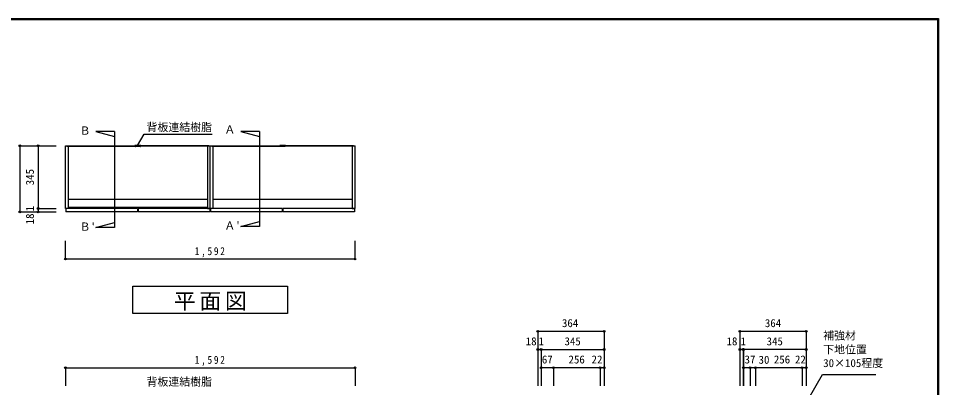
# Model space of a CAD drawing. Units: millimetres at full size, sheet at 1:20; some dimension numbers follow another scale. Extents: x -3893 to 3907, y -2871 to 2783.
# Drawn here: x -1152 to 3907, y 753 to 2783 of the extents above; entities that cross this region are included whole.
import ezdxf
from ezdxf.enums import TextEntityAlignment as Align

# ---------------------------------------------------------------- set-up
doc = ezdxf.new("R2010")
doc.units = ezdxf.units.MM
doc.header["$LTSCALE"] = 20
doc.header["$PDMODE"] = 32
doc.header["$PDSIZE"] = 10
for name, color, linetype in [('0-1_本体', 2, 'Continuous'), ('0-2_扉', 3, 'Continuous'), ('0-4_棚', 3, 'Continuous'), ('0-7_', 7, 'Continuous'), ('0-A_文字', 7, 'Continuous'), ('0-B_寸法', 4, 'Continuous'), ('F-1_枠', 6, 'Continuous')]:
    doc.layers.add(name, color=color, linetype=linetype)
doc.styles.add('ＭＳ ゴシック', font='')
doc.styles.get('ＭＳ ゴシック').set_extended_font_data('MS Gothic')

msp = doc.modelspace()

# ---------------------------------------------------------------- linework, layer by layer
at = {"layer": '0-1_本体', "color": 7}
for p, q in [((-885.48, 2083.06), (-500.98, 2083.06)), ((-105.48, 2083.06), (-489.98, 2083.06)), ((-89.48, 2083.06), (295.02, 2083.06)), ((690.52, 2083.06), (306.02, 2083.06))]:
    msp.add_line(p, q, dxfattribs=at)
at = {"layer": '0-1_本体'}
for p, q in [((-885.48, 2081.56), (-500.98, 2081.56)), ((-878.48, 2080.06), (-878.48, 1738.06)), ((-105.48, 2081.56), (-489.98, 2081.56)), ((-112.48, 2080.06), (-112.48, 1738.06)), ((-105.48, 2083.06), (-97.48, 2083.06)), ((-89.48, 2081.56), (295.02, 2081.56)), ((-82.48, 2080.06), (-82.48, 1738.06)), ((690.52, 2081.56), (306.02, 2081.56)), ((683.52, 2080.06), (683.52, 1738.06)), ((690.52, 2083.06), (698.52, 2083.06)), ((698.52, 1738.06), (698.52, 2083.06)), ((-82.48, 1738.06), (-97.48, 1738.06)), ((683.52, 1738.06), (698.52, 1738.06))]:
    msp.add_line(p, q, dxfattribs=at)
for points in [[(-878.48, 1738.06), (-893.48, 1738.06), (-893.48, 2083.06)], [(-893.48, 2083.06), (-885.48, 2083.06), (-885.48, 2080.06), (-500.98, 2080.06)], [(-105.48, 2083.06), (-105.48, 2080.06), (-489.98, 2080.06)], [(-112.48, 1738.06), (-97.48, 1738.06), (-97.48, 2083.06)], [(-97.48, 2083.06), (-89.48, 2083.06), (-89.48, 2080.06), (295.02, 2080.06)], [(690.52, 2083.06), (690.52, 2080.06), (306.02, 2080.06)]]:
    msp.add_lwpolyline(points, dxfattribs=at)
at = {"layer": '0-2_扉', "color": 2}
for p, q in [((-497.48, 1737.06), (-497.48, 1719.06)), ((-99.48, 1737.06), (-493.48, 1737.06)), ((-493.48, 1737.06), (-493.48, 1719.06)), ((-99.48, 1737.06), (-99.48, 1719.06)), ((298.52, 1737.06), (298.52, 1719.06)), ((696.52, 1737.06), (302.52, 1737.06)), ((302.52, 1737.06), (302.52, 1719.06)), ((696.52, 1737.06), (696.52, 1719.06)), ((-497.48, 1719.06), (-891.48, 1719.06)), ((-99.48, 1719.06), (-493.48, 1719.06)), ((298.52, 1719.06), (-95.48, 1719.06)), ((696.52, 1719.06), (302.52, 1719.06))]:
    msp.add_line(p, q, dxfattribs=at)
for points in [[(-497.48, 1737.06), (-891.48, 1737.06), (-891.48, 1719.06)], [(298.52, 1737.06), (-95.48, 1737.06), (-95.48, 1719.06)]]:
    msp.add_lwpolyline(points, dxfattribs=at)
at = {"layer": '0-4_棚'}
for p, q in [((-878.48, 1790.06), (-112.48, 1790.06)), ((-82.48, 1790.06), (683.52, 1790.06)), ((-878.48, 1745.06), (-112.48, 1745.06))]:
    msp.add_line(p, q, dxfattribs=at)
at = {"layer": '0-7_'}
for p, q in [((-511.48, 2083.56), (-511.48, 2083.06)), ((-511.48, 2083.06), (-500.98, 2083.06)), ((-479.98, 2084.06), (-510.98, 2084.06)), ((-509.48, 2080.06), (-500.98, 2080.06)), ((-509.48, 2079.56), (-509.48, 2080.06)), ((-481.98, 2079.06), (-508.98, 2079.06)), ((-500.98, 2080.06), (-500.98, 2083.06)), ((-499.98, 2083.06), (-490.98, 2083.06)), ((-499.98, 2080.06), (-499.98, 2083.06)), ((-499.98, 2080.06), (-490.98, 2080.06)), ((-490.98, 2080.06), (-490.98, 2083.06)), ((-489.98, 2080.06), (-489.98, 2083.06)), ((-489.98, 2083.06), (-479.48, 2083.06)), ((-489.98, 2080.06), (-481.48, 2080.06)), ((-481.48, 2079.56), (-481.48, 2080.06)), ((-479.48, 2083.56), (-479.48, 2083.06)), ((284.52, 2083.56), (284.52, 2083.06)), ((284.52, 2083.06), (295.02, 2083.06)), ((316.02, 2084.06), (285.02, 2084.06)), ((286.52, 2080.06), (295.02, 2080.06)), ((286.52, 2079.56), (286.52, 2080.06)), ((314.02, 2079.06), (287.02, 2079.06)), ((295.02, 2080.06), (295.02, 2083.06)), ((296.02, 2083.06), (305.02, 2083.06)), ((296.02, 2080.06), (296.02, 2083.06)), ((296.02, 2080.06), (305.02, 2080.06)), ((305.02, 2080.06), (305.02, 2083.06)), ((306.02, 2080.06), (306.02, 2083.06)), ((306.02, 2083.06), (316.52, 2083.06)), ((306.02, 2080.06), (314.52, 2080.06)), ((314.52, 2079.56), (314.52, 2080.06)), ((316.52, 2083.56), (316.52, 2083.06))]:
    msp.add_line(p, q, dxfattribs=at)
for centre, start, end in [((-510.98, 2083.56), 90, 180), ((-508.98, 2079.56), 180, 270), ((-481.98, 2079.56), 270, 0), ((-479.98, 2083.56), 0, 90), ((285.02, 2083.56), 90, 180), ((287.02, 2079.56), 180, 270), ((314.02, 2079.56), 270, 0), ((316.02, 2083.56), 0, 90)]:
    msp.add_arc(centre, 0.5, start, end, dxfattribs=at)
at = {"layer": '0-A_文字'}
for p, q in [((-622.84, 2160.63), (-622.84, 1632.5)), ((70.29, 2160.63), (173.16, 2133.06)), ((173.16, 2160.63), (70.29, 2160.63)), ((173.16, 2160.63), (173.16, 1638.5)), ((-725.71, 1632.5), (-622.84, 1660.06)), ((-622.84, 1632.5), (-725.71, 1632.5)), ((70.29, 1638.5), (173.16, 1666.06)), ((173.16, 1638.5), (70.29, 1638.5)), ((-522.48, 1160.06), (-522.48, 1310.06)), ((-522.48, 1310.06), (327.52, 1310.06)), ((327.52, 1310.06), (327.52, 1160.06)), ((327.52, 1160.06), (-522.48, 1160.06)), ((3192, 690.87), (3269.03, 824.29)), ((3269.03, 824.29), (3562.05, 824.29))]:
    msp.add_line(p, q, dxfattribs=at)
for points in [[(-622.84, 2160.63), (-725.71, 2160.63), (-622.84, 2133.06)], [(-497.49, 2083.58), (-460.63, 2147.43), (-87.49, 2147.43)], [(3192, 690.87), (3269.03, 824.29), (3562.05, 824.29)]]:
    msp.add_lwpolyline(points, dxfattribs=at)
at = {"layer": '0-B_寸法'}
for p, q in [((-1143.48, 2083.06), (-943.48, 2083.06)), ((-1143.48, 2083.06), (-1143.48, 1719.06)), ((-1043.48, 2083.06), (-1043.48, 1719.06)), ((-1043.48, 1738.06), (-943.48, 1738.06)), ((-1043.48, 1737.06), (-943.48, 1737.06)), ((-1143.48, 1719.06), (-943.48, 1719.06)), ((-893.48, 1460.06), (-893.48, 1560.06)), ((698.52, 1460.06), (698.52, 1560.06)), ((698.52, 1460.06), (-893.48, 1460.06)), ((1703.52, 1062.33), (2067.52, 1062.33)), ((1703.52, 1062.33), (1703.52, 762.33)), ((2067.52, 1062.33), (2067.52, 862.33)), ((2814.52, 1062.33), (2814.52, 962.33)), ((2814.52, 1062.33), (3178.52, 1062.33)), ((3178.52, 1062.33), (3178.52, 962.33)), ((1703.52, 962.33), (2067.52, 962.33)), ((1721.52, 962.33), (1721.52, 762.33)), ((1722.52, 962.33), (1722.52, 862.33)), ((2814.52, 962.33), (2814.52, 762.33)), ((2832.52, 962.33), (2814.52, 962.33)), ((2833.52, 962.33), (2832.52, 962.33)), ((2832.52, 962.33), (2832.52, 762.33)), ((2833.52, 962.33), (2833.52, 862.33)), ((3178.52, 962.33), (2833.52, 962.33)), ((3178.52, 962.33), (3178.52, 862.33)), ((-893.48, 862.33), (698.52, 862.33)), ((-893.48, 862.33), (-893.48, 762.33)), ((698.52, 862.33), (698.52, 762.33)), ((1722.52, 862.33), (1722.52, 762.33)), ((1789.52, 862.33), (1722.52, 862.33)), ((2045.52, 862.33), (1789.52, 862.33)), ((1789.52, 862.33), (1789.52, 762.33)), ((2067.52, 862.33), (2045.52, 862.33)), ((2045.52, 862.33), (2045.52, 762.33)), ((2067.52, 862.33), (2067.52, 762.33)), ((2833.52, 862.33), (2833.52, 762.33)), ((2870.52, 862.33), (2833.52, 862.33)), ((2870.52, 862.33), (2870.52, 762.33)), ((2900.52, 862.33), (2870.52, 862.33)), ((2900.52, 862.33), (2900.52, 762.33)), ((3156.52, 862.33), (2900.52, 862.33)), ((3156.52, 862.33), (3156.52, 762.33)), ((3178.52, 862.33), (3156.52, 862.33)), ((3178.52, 862.33), (3178.52, 762.33))]:
    msp.add_line(p, q, dxfattribs=at)
at = {"layer": '0-B_寸法', "color": 7}
for p in [(-1143.48, 2083.06), (-1043.48, 2083.06), (-1143.48, 1719.06), (-1043.48, 1738.06), (-1043.48, 1737.06), (-1043.48, 1719.06), (-893.48, 1460.06), (698.52, 1460.06), (1703.52, 1062.33), (2067.52, 1062.33), (2814.52, 1062.33), (3178.52, 1062.33), (1703.52, 962.33), (1721.52, 962.33), (1722.52, 962.33), (2067.52, 962.33), (2814.52, 962.33), (2832.52, 962.33), (2833.52, 962.33), (3178.52, 962.33), (-893.48, 862.33), (698.52, 862.33), (1722.52, 862.33), (1789.52, 862.33), (2045.52, 862.33), (2067.52, 862.33), (2833.52, 862.33), (2870.52, 862.33), (2900.52, 862.33), (3156.52, 862.33), (3178.52, 862.33)]:
    msp.add_point(p, dxfattribs=at)
at = {"layer": 'F-1_枠'}
for p, q in [((-3893.39, 2783.33), (3906.61, 2783.33)), ((3899.95, 2783.33), (3899.95, -2803.33)), ((3903.28, 2783.33), (3903.28, -2803.33)), ((3906.61, 2783.33), (3906.61, -2803.33)), ((-3893.39, 2780), (3906.61, 2780)), ((-3893.39, 2776.67), (3906.61, 2776.67))]:
    msp.add_line(p, q, dxfattribs=at)

# ---------------------------------------------------------------- texts
at = {"layer": '0-A_文字', "style": 'ＭＳ ゴシック'}
for s, p in [('Ｂ ', (-815.71, 2130.63)), ('背板連結樹脂', (-447.49, 2149.56)), ('Ａ ', (-19.71, 2136.63)), ("Ｂ'", (-815.71, 1602.5)), ("Ａ'", (-19.71, 1608.5)), ('補強材', (3272.26, 1003.7)), ('補強材', (3272.26, 1003.7)), ('下地位置', (3272.26, 927.08)), ('下地位置', (3272.26, 927.08)), ('30×105程度', (3272.26, 852.54)), ('30×105程度', (3272.26, 852.54)), ('背板連結樹脂', (-447.49, 749.76))]:
    msp.add_text(s, height=43.99, dxfattribs=at).set_placement(p, align=Align.BOTTOM_LEFT)
at = {"layer": '0-A_文字', "insert": (-297.48, 1175.06), "char_height": 87.98, "attachment_point": 7, "style": 'ＭＳ ゴシック'}
msp.add_mtext('\\T1.17;平面図', dxfattribs=at)
at = {"layer": '0-B_寸法', "color": 7, "style": 'ＭＳ ゴシック'}
for s, p in [('345', (-1053.48, 1865.56)), ('1', (-1053.48, 1722.56)), ('18', (-1053.48, 1650.65))]:
    msp.add_text(s, height=43.99, rotation=90, dxfattribs=at).set_placement(p, align=Align.BOTTOM_LEFT)
for s, p in [('364', (1836.02, 1072.33)), ('364', (2951.52, 1072.33)), ('18', (1637.11, 972.33)), ('1', (1707.02, 972.33)), ('345', (1850.02, 972.33)), ('18', (2740.75, 972.33)), ('1', (2818.02, 972.33)), ('345', (2961.02, 972.33)), ('67', (1725.52, 872.33)), ('256', (1872.02, 872.33)), ('22', (1998.81, 872.33)), ('37', (2839.87, 872.33)), ('30', (2916.86, 870.72)), ('256', (3000.87, 872.33)), ('22', (3117.09, 872.33))]:
    msp.add_text(s, height=43.99, dxfattribs=at).set_placement(p, align=Align.BOTTOM_LEFT)
at = {"layer": '0-B_寸法', "color": 7, "char_height": 43.99, "attachment_point": 7, "style": 'ＭＳ ゴシック'}
for insert in [(-182.48, 1470.06), (-182.48, 872.33)]:
    msp.add_mtext('\\T1.38;\\W0.85;1,592', dxfattribs=dict(at, insert=insert))

doc.saveas('drawing.dxf')
